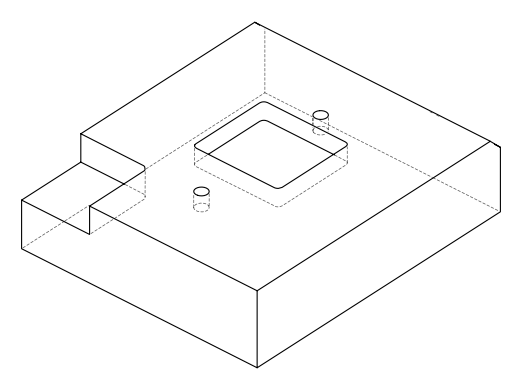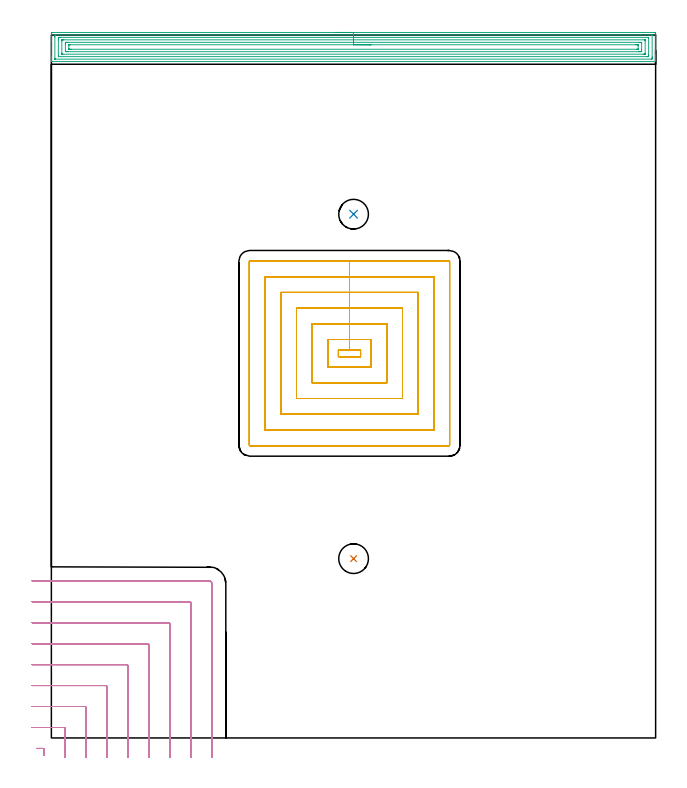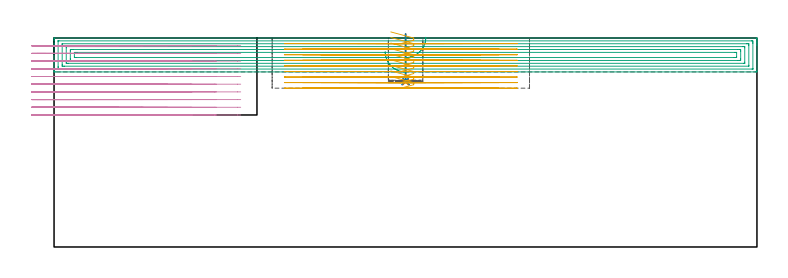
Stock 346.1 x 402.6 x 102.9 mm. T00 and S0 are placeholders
(PLAN: 5 operations, 3 tool changes, 69.3 min)
(1 INDEXABLE_INSERT_DRILL_BLIND_HOLE_FROM_SOLID | STEP1POCKET | NXT0302_005 | 0.1 min | 4870 mm3)
(2 INDEXABLE_INSERT_DRILL_BLIND_HOLE_FROM_SOLID_1 | STEP1POCKET_1 | NXT0302_005 | 0.09 min | 4735 mm3)
(3 AREA_MILL | FG_CHAMFER_SURFACE | UGT0205_001 | 16.95 min | 48263 mm3)
(4 MILL_CORNER_NOTCH_RECTANGULAR | CORNER_NOTCH_RECTANGULAR | NXT0201_012 | Follow Part, ap 4, ae 75% | 21.65 min | 370337 mm3)
(5 MILL_RECTANGULAR_POCKET | POCKET_RECTANGULAR_STRAIGHT | NXT0201_011 | Follow Part, ap 3, ae 75% | 30.56 min | 367856 mm3)
(TOOL NXT0302_005 | Index. Insert Drill 17mm [880-D1700L20-05] | D17 PA176 FL85 Z2)
(TOOL UGT0205_001 | Chamfer Mill 20 x 3 x 45 deg. | D20 FL50 Z2)
(TOOL NXT0201_012 | ENDMILL 16mm [2P460-1600-NA 1630] | D16 FL38 Z6)
(TOOL NXT0201_011 | ENDMILL 12mm [2P460-1200-NA 1630] | D12 FL38 Z6)
(OP 1 INDEXABLE_INSERT_DRILL_BLIND_HOLE_FROM_SOLID)
G17 G21 G94 G90
T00 M6
G54
G17 G0 G90 X173.1 Y102.7 S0 M3
G43 Z112.9 H1
G94 G81 G98 Z81.2 F250. R104.9
G80
M5
M2
(OP 2 INDEXABLE_INSERT_DRILL_BLIND_HOLE_FROM_SOLID_1)
G17 G21 G94 G90
T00 M6
G54
G17 G0 G90 X173.1 Y300. S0 M3
G43 Z112.9 H1
G94 G81 G98 Z81.8 F250. R104.9
G80
M5
M2
(OP 3 AREA_MILL)
G17 G21 G94 G90
T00 M6
G54
G17 G0 G90 X163.05 Y404.1 S1061 M3
G43 Z112.9 H0
Z96.2
G94 G1 X163.088 Z95.329 F250.
X163.202 Z94.464
X163.391 Z93.612
X163.653 Z92.78
X163.987 Z91.974
X164.39 Z91.2
X164.858 Z90.464
X165.39 Z89.772
X165.979 Z89.129
X166.622 Z88.54
X167.314 Z88.009
X168.05 Z87.54
X168.824 Z87.137
X169.63 Z86.803
X170.462 Z86.541
X171.314 Z86.352
X172.178 Z86.238
X173.05 Z86.2
X345.481 Y404.099 Z86.201
X345.914 Y404.096 Z86.202
X346.09 Y404.092 Z86.206
X346.1 Y403.67 Z86.628
Y391.08 Z99.215
Y390.47 Z99.824
Y389.93 Z100.367
Y389.59 Z100.706
Y389.05 Z101.246
Y388.71 Z101.584
Y388.031 Z102.268
Y387.732 Z102.567
X346.099 Y387.396 Z102.894
X345.928 Y387.4 Z102.9
X0.172
X0.001 Y387.396 Z102.894
X0. Y387.728 Z102.571
Y388.031 Z102.268
Y388.71 Z101.584
Y389.93 Z100.367
Y390.47 Z99.824
Y399.575 Z90.723
Y403.67 Z86.628
X0.002 Y403.942 Z86.355
X0.01 Y404.092 Z86.206
X0.162 Y404.099 Z86.199
X0.619 Y404.1 Z86.2
X173.05
Y402.686 Z87.614
X343.694 Y402.685 Z87.615
X343.8
X344.061 Y402.68 Z87.62
X344.086 Y402.679 Z87.621
X344.091 Y402.662 Z87.638
X344.097 Y402.629 Z87.671
X344.099 Y402.597 Z87.703
X344.1 Y390.071 Z100.229
X344.098 Y389.59 Z100.71
X344.093 Y389.197 Z101.103
X344.078 Y388.821 Z101.479
X343.694 Y388.816 Z101.484
X343.588 Y388.815 Z101.485
X2.406
X2.3
X2.039 Y388.82 Z101.48
X2.014 Y388.821 Z101.479
X2.009 Y388.838 Z101.462
X2.003 Y388.871 Z101.429
X2.001 Y388.903 Z101.397
X2. Y401.429 Z88.871
X2.002 Y401.91 Z88.39
X2.007 Y402.303 Z87.997
X2.022 Y402.679 Z87.621
X2.406 Y402.684 Z87.616
X2.512 Y402.685 Z87.615
X173.05 Y402.686 Z87.614
Y401.271 Z89.029
X341.907
X341.989 Y401.27 Z89.03
X342.054 Y401.267 Z89.033
X342.088 Y401.265 Z89.035
X342.091 Y401.219 Z89.081
X342.097 Y401.03 Z89.27
X342.099 Y400.84 Z89.46
X342.1 Y391.161 Z99.139
X342.096 Y390.47 Z99.83
X342.092 Y390.289 Z100.011
X342.082 Y390.235 Z100.065
X342.029 Y390.233 Z100.067
X341.907 Y390.231 Z100.069
X341.259 Y390.229 Z100.071
X341.014 Y390.228 Z100.072
X4.193 Y390.229 Z100.071
X4.111 Y390.23 Z100.07
X4.046 Y390.233 Z100.067
X4.012 Y390.235 Z100.065
X4.009 Y390.281 Z100.019
X4.003 Y390.47 Z99.83
X4.001 Y390.66 Z99.64
X4. Y400.339 Z89.961
X4.004 Y401.03 Z89.27
X4.008 Y401.211 Z89.089
X4.018 Y401.265 Z89.035
X4.07 Y401.267 Z89.033
X4.193 Y401.269 Z89.031
X4.841 Y401.271 Z89.029
X5.086
X173.05
Y399.857 Z90.443
X339.524
X339.964 Y399.853 Z90.447
X340.056 Y399.851 Z90.449
X340.09 Y399.848 Z90.452
X340.093 Y399.803 Z90.497
X340.096 Y399.701 Z90.599
X340.1 Y399.29 Z91.01
Y392.23 Z98.07
X340.094 Y391.8 Z98.5
X340.09 Y391.693 Z98.607
X340.085 Y391.649 Z98.651
X340.022 Y391.648 Z98.652
X339.821 Y391.645 Z98.655
X339.227 Y391.643 Z98.657
X338.93
X6.576
X6.136 Y391.646 Z98.654
X6.044 Y391.649 Z98.651
X6.01 Y391.652 Z98.648
X6.007 Y391.697 Z98.603
X6.004 Y391.799 Z98.501
X6. Y392.21 Z98.09
Y399.27 Z91.03
X6.006 Y399.7 Z90.6
X6.01 Y399.807 Z90.493
X6.015 Y399.851 Z90.449
X6.078 Y399.852 Z90.448
X6.279 Y399.855 Z90.445
X6.873 Y399.857 Z90.443
X7.17
X173.05
Y398.443 Z91.857
X336.547
X337.389 Y398.44 Z91.86
X337.44 Y398.438 Z91.862
X338.09 Y398.39 Z91.91
X338.099 Y397.741 Z92.559
Y393.99 Z96.31
X338.096 Y393.344 Z96.956
X338.09 Y393.11 Z97.19
X337.489 Y393.062 Z97.238
X337.44 Y393.06 Z97.24
X336.601 Y393.057 Z97.243
X336.547
X9.553
X8.711 Y393.059 Z97.241
X8.66 Y393.062 Z97.238
X8.01 Y393.11 Z97.19
X8.001 Y393.759 Z96.541
Y397.51 Z92.79
X8.004 Y398.156 Z92.144
X8.01 Y398.39 Z91.91
X8.611 Y398.438 Z91.862
X8.66 Y398.44 Z91.86
X9.499 Y398.443 Z91.857
X9.553
X173.05
Y397.029 Z93.271
X334.76
X335.249 Y397.028 Z93.272
X335.653 Y397.026 Z93.274
X336.056 Y397.022 Z93.278
X336.09 Y397.013 Z93.287
X336.094 Y396.972 Z93.328
X336.097 Y396.894 Z93.406
X336.099 Y396.777 Z93.523
X336.1 Y396.63 Z93.67
X336.099 Y394.65 Z95.65
X336.098 Y394.54 Z95.76
X336.094 Y394.486 Z95.814
X336.09 Y394.478 Z95.822
X336.084 Y394.475 Z95.825
X336.057 Y394.473 Z95.827
X335.653 Y394.471 Z95.829
X335.165
X11.34
X10.851 Y394.472 Z95.828
X10.447 Y394.474 Z95.826
X10.044 Y394.478 Z95.822
X10.01 Y394.487 Z95.813
X10.006 Y394.528 Z95.772
X10.003 Y394.606 Z95.694
X10.001 Y394.723 Z95.577
X10. Y394.87 Z95.43
X10.001 Y396.85 Z93.45
X10.002 Y396.96 Z93.34
X10.006 Y397.014 Z93.286
X10.01 Y397.022 Z93.278
X10.016 Y397.025 Z93.275
X10.043 Y397.027 Z93.273
X10.447 Y397.029 Z93.271
X10.935
X173.05
X173.922 Z93.309
X174.786 Z93.423
X175.638 Z93.612
X176.47 Z93.874
X177.276 Z94.208
X178.05 Z94.611
X178.786 Z95.08
X179.478 Z95.611
X180.121 Z96.2
X180.71 Z96.843
X181.242 Z97.535
X181.71 Z98.271
X182.113 Z99.045
X182.447 Z99.851
X182.709 Z100.683
X182.898 Z101.535
X183.012 Z102.4
X183.05 Z103.271
G0 Z112.9
M5
M2
(OP 4 MILL_CORNER_NOTCH_RECTANGULAR)
G17 G21 G94 G90
T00 M6
G54
G17 G0 G90 X-4.1 Y-9.869 S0 M3
G43 Z112.9 H1
Z99.11
G94 G1 Y-6.869 F250.
Y-6.793
G3 X-4.893 Y-6. R0.8
G1 X-5.292
X-8.292
G0 Z112.9
X7.9 Y-11.
Z99.11
G1 Y-8.
Y5.206 F500.
G3 X7.106 Y6. R0.8
G1 X-8.
X-11. F250.
G0 Z112.9
X19.9 Y-11.
Z99.11
G1 Y-8.
Y17.206 F500.
G3 X19.106 Y18. R0.8
G1 X-8.
X-11. F250.
G0 Z112.9
X31.9 Y-11.
Z99.11
G1 Y-8.
Y29.205 F500.
G3 X31.105 Y30. R0.8
G1 X-8.
X-11. F250.
G0 Z112.9
X43.9 Y-11.
Z99.11
G1 Y-8.
Y41.205 F500.
G3 X43.105 Y42. R0.8
G1 X-8.
X-11. F250.
G0 Z112.9
X55.9 Y-11.
Z99.11
G1 Y-8.
Y53.205 F500.
G3 X55.105 Y54. R0.8
G1 X-8.
X-11. F250.
G0 Z112.9
X67.9 Y-11.
Z99.11
G1 Y-8.
Y65.205 F500.
G3 X67.105 Y66. R0.8
G1 X-8.
X-11. F250.
G0 Z112.9
X79.9 Y-11.
Z99.11
G1 Y-8.
Y77.204 F500.
G3 X79.104 Y78. R0.8
G1 X-8.
X-11. F250.
G0 Z112.9
X91.9 Y-11.
Z99.11
G1 Y-8.
Y88.4 F500.
G3 X90.3 Y90. R1.6
G1 X-8.
X-11. F250.
G0 Z112.9
X-4.1 Y-9.869
Z95.32
G1 Y-6.869
Y-6.793
G3 X-4.893 Y-6. R0.8
G1 X-5.292
X-8.292
G0 Z112.9
X7.9 Y-11.
Z95.32
G1 Y-8.
Y5.206 F500.
G3 X7.106 Y6. R0.8
G1 X-8.
X-11. F250.
G0 Z112.9
X19.9 Y-11.
Z95.32
G1 Y-8.
Y17.206 F500.
G3 X19.106 Y18. R0.8
G1 X-8.
X-11. F250.
G0 Z112.9
X31.9 Y-11.
Z95.32
G1 Y-8.
Y29.205 F500.
G3 X31.105 Y30. R0.8
G1 X-8.
X-11. F250.
G0 Z112.9
X43.9 Y-11.
Z95.32
G1 Y-8.
Y41.205 F500.
G3 X43.105 Y42. R0.8
G1 X-8.
X-11. F250.
G0 Z112.9
X55.9 Y-11.
Z95.32
G1 Y-8.
Y53.205 F500.
G3 X55.105 Y54. R0.8
G1 X-8.
X-11. F250.
G0 Z112.9
X67.9 Y-11.
Z95.32
G1 Y-8.
Y65.205 F500.
G3 X67.105 Y66. R0.8
G1 X-8.
X-11. F250.
G0 Z112.9
X79.9 Y-11.
Z95.32
G1 Y-8.
Y77.204 F500.
G3 X79.104 Y78. R0.8
G1 X-8.
X-11. F250.
G0 Z112.9
X91.9 Y-11.
Z95.32
G1 Y-8.
Y88.4 F500.
G3 X90.3 Y90. R1.6
G1 X-8.
X-11. F250.
G0 Z112.9
X-4.1 Y-9.869
Z91.53
G1 Y-6.869
Y-6.793
G3 X-4.893 Y-6. R0.8
G1 X-5.292
X-8.292
G0 Z112.9
X7.9 Y-11.
Z91.53
G1 Y-8.
Y5.206 F500.
G3 X7.106 Y6. R0.8
G1 X-8.
X-11. F250.
G0 Z112.9
X19.9 Y-11.
Z91.53
G1 Y-8.
Y17.206 F500.
G3 X19.106 Y18. R0.8
G1 X-8.
X-11. F250.
G0 Z112.9
X31.9 Y-11.
Z91.53
G1 Y-8.
Y29.205 F500.
G3 X31.105 Y30. R0.8
G1 X-8.
X-11. F250.
G0 Z112.9
X43.9 Y-11.
Z91.53
G1 Y-8.
Y41.205 F500.
G3 X43.105 Y42. R0.8
G1 X-8.
X-11. F250.
G0 Z112.9
X55.9 Y-11.
Z91.53
G1 Y-8.
Y53.205 F500.
G3 X55.105 Y54. R0.8
G1 X-8.
X-11. F250.
G0 Z112.9
X67.9 Y-11.
Z91.53
G1 Y-8.
Y65.205 F500.
G3 X67.105 Y66. R0.8
G1 X-8.
X-11. F250.
G0 Z112.9
X79.9 Y-11.
Z91.53
G1 Y-8.
Y77.204 F500.
G3 X79.104 Y78. R0.8
G1 X-8.
X-11. F250.
G0 Z112.9
X91.9 Y-11.
Z91.53
G1 Y-8.
Y88.4 F500.
G3 X90.3 Y90. R1.6
G1 X-8.
X-11. F250.
G0 Z112.9
X-4.1 Y-9.869
Z87.74
G1 Y-6.869
Y-6.793
G3 X-4.893 Y-6. R0.8
G1 X-5.292
X-8.292
G0 Z112.9
X7.9 Y-11.
Z87.74
G1 Y-8.
Y5.206 F500.
G3 X7.106 Y6. R0.8
G1 X-8.
X-11. F250.
G0 Z112.9
X19.9 Y-11.
Z87.74
G1 Y-8.
Y17.206 F500.
G3 X19.106 Y18. R0.8
G1 X-8.
X-11. F250.
G0 Z112.9
X31.9 Y-11.
Z87.74
G1 Y-8.
Y29.205 F500.
G3 X31.105 Y30. R0.8
G1 X-8.
X-11. F250.
G0 Z112.9
X43.9 Y-11.
Z87.74
G1 Y-8.
Y41.205 F500.
G3 X43.105 Y42. R0.8
G1 X-8.
X-11. F250.
G0 Z112.9
X55.9 Y-11.
Z87.74
G1 Y-8.
Y53.205 F500.
G3 X55.105 Y54. R0.8
G1 X-8.
X-11. F250.
G0 Z112.9
X67.9 Y-11.
Z87.74
G1 Y-8.
Y65.205 F500.
G3 X67.105 Y66. R0.8
G1 X-8.
X-11. F250.
G0 Z112.9
X79.9 Y-11.
Z87.74
G1 Y-8.
Y77.204 F500.
G3 X79.104 Y78. R0.8
G1 X-8.
X-11. F250.
G0 Z112.9
X91.9 Y-11.
Z87.74
G1 Y-8.
Y88.4 F500.
G3 X90.3 Y90. R1.6
G1 X-8.
X-11. F250.
G0 Z112.9
X-4.1 Y-9.869
Z83.95
G1 Y-6.869
Y-6.793
G3 X-4.893 Y-6. R0.8
G1 X-5.292
X-8.292
G0 Z112.9
X7.9 Y-11.
Z83.95
G1 Y-8.
Y5.206 F500.
G3 X7.106 Y6. R0.8
G1 X-8.
X-11. F250.
G0 Z112.9
X19.9 Y-11.
Z83.95
G1 Y-8.
Y17.206 F500.
G3 X19.106 Y18. R0.8
G1 X-8.
X-11. F250.
G0 Z112.9
X31.9 Y-11.
Z83.95
G1 Y-8.
Y29.205 F500.
G3 X31.105 Y30. R0.8
G1 X-8.
X-11. F250.
G0 Z112.9
X43.9 Y-11.
Z83.95
G1 Y-8.
Y41.205 F500.
G3 X43.105 Y42. R0.8
G1 X-8.
X-11. F250.
G0 Z112.9
X55.9 Y-11.
Z83.95
G1 Y-8.
Y53.205 F500.
G3 X55.105 Y54. R0.8
G1 X-8.
X-11. F250.
G0 Z112.9
X67.9 Y-11.
Z83.95
G1 Y-8.
Y65.205 F500.
G3 X67.105 Y66. R0.8
G1 X-8.
X-11. F250.
G0 Z112.9
X79.9 Y-11.
Z83.95
G1 Y-8.
Y77.204 F500.
G3 X79.104 Y78. R0.8
G1 X-8.
X-11. F250.
G0 Z112.9
X91.9 Y-11.
Z83.95
G1 Y-8.
Y88.4 F500.
G3 X90.3 Y90. R1.6
G1 X-8.
X-11. F250.
G0 Z112.9
X-4.1 Y-9.869
Z80.16
G1 Y-6.869
Y-6.793
G3 X-4.893 Y-6. R0.8
G1 X-5.292
X-8.292
G0 Z112.9
X7.9 Y-11.
Z80.16
G1 Y-8.
Y5.206 F500.
G3 X7.106 Y6. R0.8
G1 X-8.
X-11. F250.
G0 Z112.9
X19.9 Y-11.
Z80.16
G1 Y-8.
Y17.206 F500.
G3 X19.106 Y18. R0.8
G1 X-8.
X-11. F250.
G0 Z112.9
X31.9 Y-11.
Z80.16
G1 Y-8.
Y29.205 F500.
G3 X31.105 Y30. R0.8
G1 X-8.
X-11. F250.
G0 Z112.9
X43.9 Y-11.
Z80.16
G1 Y-8.
Y41.205 F500.
G3 X43.105 Y42. R0.8
G1 X-8.
X-11. F250.
G0 Z112.9
X55.9 Y-11.
Z80.16
G1 Y-8.
Y53.205 F500.
G3 X55.105 Y54. R0.8
G1 X-8.
X-11. F250.
G0 Z112.9
X67.9 Y-11.
Z80.16
G1 Y-8.
Y65.205 F500.
G3 X67.105 Y66. R0.8
G1 X-8.
X-11. F250.
G0 Z112.9
X79.9 Y-11.
Z80.16
G1 Y-8.
Y77.204 F500.
G3 X79.104 Y78. R0.8
G1 X-8.
X-11. F250.
G0 Z112.9
X91.9 Y-11.
Z80.16
G1 Y-8.
Y88.4 F500.
G3 X90.3 Y90. R1.6
G1 X-8.
X-11. F250.
G0 Z112.9
X-4.1 Y-9.869
Z76.37
G1 Y-6.869
Y-6.793
G3 X-4.893 Y-6. R0.8
G1 X-5.292
X-8.292
G0 Z112.9
X7.9 Y-11.
Z76.37
G1 Y-8.
Y5.206 F500.
G3 X7.106 Y6. R0.8
G1 X-8.
X-11. F250.
G0 Z112.9
X19.9 Y-11.
Z76.37
G1 Y-8.
Y17.206 F500.
G3 X19.106 Y18. R0.8
G1 X-8.
X-11. F250.
G0 Z112.9
X31.9 Y-11.
Z76.37
G1 Y-8.
Y29.205 F500.
G3 X31.105 Y30. R0.8
G1 X-8.
X-11. F250.
G0 Z112.9
X43.9 Y-11.
Z76.37
G1 Y-8.
Y41.205 F500.
G3 X43.105 Y42. R0.8
G1 X-8.
X-11. F250.
G0 Z112.9
X55.9 Y-11.
Z76.37
G1 Y-8.
Y53.205 F500.
G3 X55.105 Y54. R0.8
G1 X-8.
X-11. F250.
G0 Z112.9
X67.9 Y-11.
Z76.37
G1 Y-8.
Y65.205 F500.
G3 X67.105 Y66. R0.8
G1 X-8.
X-11. F250.
G0 Z112.9
X79.9 Y-11.
Z76.37
G1 Y-8.
Y77.204 F500.
G3 X79.104 Y78. R0.8
G1 X-8.
X-11. F250.
G0 Z112.9
X91.9 Y-11.
Z76.37
G1 Y-8.
Y88.4 F500.
G3 X90.3 Y90. R1.6
G1 X-8.
X-11. F250.
G0 Z112.9
X-4.1 Y-9.869
Z72.58
G1 Y-6.869
Y-6.793
G3 X-4.893 Y-6. R0.8
G1 X-5.292
X-8.292
G0 Z112.9
X7.9 Y-11.
Z72.58
G1 Y-8.
Y5.206 F500.
G3 X7.106 Y6. R0.8
G1 X-8.
X-11. F250.
G0 Z112.9
X19.9 Y-11.
Z72.58
G1 Y-8.
Y17.206 F500.
G3 X19.106 Y18. R0.8
G1 X-8.
X-11. F250.
G0 Z112.9
X31.9 Y-11.
Z72.58
G1 Y-8.
Y29.205 F500.
G3 X31.105 Y30. R0.8
G1 X-8.
X-11. F250.
G0 Z112.9
X43.9 Y-11.
Z72.58
G1 Y-8.
Y41.205 F500.
G3 X43.105 Y42. R0.8
G1 X-8.
X-11. F250.
G0 Z112.9
X55.9 Y-11.
Z72.58
G1 Y-8.
Y53.205 F500.
G3 X55.105 Y54. R0.8
G1 X-8.
X-11. F250.
G0 Z112.9
X67.9 Y-11.
Z72.58
G1 Y-8.
Y65.205 F500.
G3 X67.105 Y66. R0.8
G1 X-8.
X-11. F250.
G0 Z112.9
X79.9 Y-11.
Z72.58
G1 Y-8.
Y77.204 F500.
G3 X79.104 Y78. R0.8
G1 X-8.
X-11. F250.
G0 Z112.9
X91.9 Y-11.
Z72.58
G1 Y-8.
Y88.4 F500.
G3 X90.3 Y90. R1.6
G1 X-8.
X-11. F250.
G0 Z112.9
X-4.1 Y-9.869
Z68.79
G1 Y-6.869
Y-6.793
G3 X-4.893 Y-6. R0.8
G1 X-5.292
X-8.292
G0 Z112.9
X7.9 Y-11.
Z68.79
G1 Y-8.
Y5.206 F500.
G3 X7.106 Y6. R0.8
G1 X-8.
X-11. F250.
G0 Z112.9
X19.9 Y-11.
Z68.79
G1 Y-8.
Y17.206 F500.
G3 X19.106 Y18. R0.8
G1 X-8.
X-11. F250.
G0 Z112.9
X31.9 Y-11.
Z68.79
G1 Y-8.
Y29.205 F500.
G3 X31.105 Y30. R0.8
G1 X-8.
X-11. F250.
G0 Z112.9
X43.9 Y-11.
Z68.79
G1 Y-8.
Y41.205 F500.
G3 X43.105 Y42. R0.8
G1 X-8.
X-11. F250.
G0 Z112.9
X55.9 Y-11.
Z68.79
G1 Y-8.
Y53.205 F500.
G3 X55.105 Y54. R0.8
G1 X-8.
X-11. F250.
G0 Z112.9
X67.9 Y-11.
Z68.79
G1 Y-8.
Y65.205 F500.
G3 X67.105 Y66. R0.8
G1 X-8.
X-11. F250.
G0 Z112.9
X79.9 Y-11.
Z68.79
G1 Y-8.
Y77.204 F500.
G3 X79.104 Y78. R0.8
G1 X-8.
X-11. F250.
G0 Z112.9
X91.9 Y-11.
Z68.79
G1 Y-8.
Y88.4 F500.
G3 X90.3 Y90. R1.6
G1 X-8.
X-11. F250.
G0 Z112.9
X-4.1 Y-9.869
Z65.
G1 Y-6.869
Y-6.793
G3 X-4.893 Y-6. R0.8
G1 X-5.292
X-8.292
G0 Z112.9
X7.9 Y-11.
Z65.
G1 Y-8.
Y5.206 F500.
G3 X7.106 Y6. R0.8
G1 X-8.
X-11. F250.
G0 Z112.9
X19.9 Y-11.
Z65.
G1 Y-8.
Y17.206 F500.
G3 X19.106 Y18. R0.8
G1 X-8.
X-11. F250.
G0 Z112.9
X31.9 Y-11.
Z65.
G1 Y-8.
Y29.205 F500.
G3 X31.105 Y30. R0.8
G1 X-8.
X-11. F250.
G0 Z112.9
X43.9 Y-11.
Z65.
G1 Y-8.
Y41.205 F500.
G3 X43.105 Y42. R0.8
G1 X-8.
X-11. F250.
G0 Z112.9
X55.9 Y-11.
Z65.
G1 Y-8.
Y53.205 F500.
G3 X55.105 Y54. R0.8
G1 X-8.
X-11. F250.
G0 Z112.9
X67.9 Y-11.
Z65.
G1 Y-8.
Y65.205 F500.
G3 X67.105 Y66. R0.8
G1 X-8.
X-11. F250.
G0 Z112.9
X79.9 Y-11.
Z65.
G1 Y-8.
Y77.204 F500.
G3 X79.104 Y78. R0.8
G1 X-8.
X-11. F250.
G0 Z112.9
X91.9 Y-11.
Z65.
G1 Y-8.
Y88.4 F500.
G3 X90.3 Y90. R1.6
G1 X-8.
X-11. F250.
G0 Z112.9
M5
M2
(OP 5 MILL_RECTANGULAR_POCKET)
G17 G21 G94 G90
T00 M6
G54
G17 G0 G90 X165.811 Y218.4 S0 M3
G43 Z112.9 H1
Z105.9
G94 G1 X177.1 Z102.875 F250.
Y222.2 Z101.857
X170.75 Z100.155
X164.4 F500.
Y218.4
X177.1
Y222.2
X170.75
Y228.2
X158.4
Y212.4
X183.1
Y228.2
X170.75
Y237.2
X149.4
Y203.4
X192.1
Y237.2
X170.75
Y246.2
X140.4
Y194.4
X201.1
Y246.2
X170.75
Y255.2
X131.4
Y185.4
X210.1
Y255.2
X170.75
Y264.2
X122.4
Y176.4
X219.1
Y264.2
X170.75
Y273.2
X113.7
G3 X113.4 Y272.9 R0.3
G1 Y167.7
G3 X113.7 Y167.4 R0.3
G1 X227.8
G3 X228.1 Y167.7 R0.3
G1 Y272.9
G3 X227.8 Y273.2 R0.3
G1 X170.75
X169.75
G0 X165.811 Y218.4 Z103.155
G1 X177.1 Z100.131 F250.
Y222.2 Z99.113
X170.75 Z97.411
X164.4 F500.
Y218.4
X177.1
Y222.2
X170.75
Y228.2
X158.4
Y212.4
X183.1
Y228.2
X170.75
Y237.2
X149.4
Y203.4
X192.1
Y237.2
X170.75
Y246.2
X140.4
Y194.4
X201.1
Y246.2
X170.75
Y255.2
X131.4
Y185.4
X210.1
Y255.2
X170.75
Y264.2
X122.4
Y176.4
X219.1
Y264.2
X170.75
Y273.2
X113.7
G3 X113.4 Y272.9 R0.3
G1 Y167.7
G3 X113.7 Y167.4 R0.3
G1 X227.8
G3 X228.1 Y167.7 R0.3
G1 Y272.9
G3 X227.8 Y273.2 R0.3
G1 X170.75
X169.75
G0 X165.811 Y218.4 Z100.411
G1 X177.1 Z97.386 F250.
Y222.2 Z96.368
X170.75 Z94.667
X164.4 F500.
Y218.4
X177.1
Y222.2
X170.75
Y228.2
X158.4
Y212.4
X183.1
Y228.2
X170.75
Y237.2
X149.4
Y203.4
X192.1
Y237.2
X170.75
Y246.2
X140.4
Y194.4
X201.1
Y246.2
X170.75
Y255.2
X131.4
Y185.4
X210.1
Y255.2
X170.75
Y264.2
X122.4
Y176.4
X219.1
Y264.2
X170.75
Y273.2
X113.7
G3 X113.4 Y272.9 R0.3
G1 Y167.7
G3 X113.7 Y167.4 R0.3
G1 X227.8
G3 X228.1 Y167.7 R0.3
G1 Y272.9
G3 X227.8 Y273.2 R0.3
G1 X170.75
X169.75
G0 X165.811 Y218.4 Z97.667
G1 X177.1 Z94.642 F250.
Y222.2 Z93.624
X170.75 Z91.922
X164.4 F500.
Y218.4
X177.1
Y222.2
X170.75
Y228.2
X158.4
Y212.4
X183.1
Y228.2
X170.75
Y237.2
X149.4
Y203.4
X192.1
Y237.2
X170.75
Y246.2
X140.4
Y194.4
X201.1
Y246.2
X170.75
Y255.2
X131.4
Y185.4
X210.1
Y255.2
X170.75
Y264.2
X122.4
Y176.4
X219.1
Y264.2
X170.75
Y273.2
X113.7
G3 X113.4 Y272.9 R0.3
G1 Y167.7
G3 X113.7 Y167.4 R0.3
G1 X227.8
G3 X228.1 Y167.7 R0.3
G1 Y272.9
G3 X227.8 Y273.2 R0.3
G1 X170.75
X169.75
G0 X165.811 Y218.4 Z94.922
G1 X177.1 Z91.897 F250.
Y222.2 Z90.879
X170.75 Z89.178
X164.4 F500.
Y218.4
X177.1
Y222.2
X170.75
Y228.2
X158.4
Y212.4
X183.1
Y228.2
X170.75
Y237.2
X149.4
Y203.4
X192.1
Y237.2
X170.75
Y246.2
X140.4
Y194.4
X201.1
Y246.2
X170.75
Y255.2
X131.4
Y185.4
X210.1
Y255.2
X170.75
Y264.2
X122.4
Y176.4
X219.1
Y264.2
X170.75
Y273.2
X113.7
G3 X113.4 Y272.9 R0.3
G1 Y167.7
G3 X113.7 Y167.4 R0.3
G1 X227.8
G3 X228.1 Y167.7 R0.3
G1 Y272.9
G3 X227.8 Y273.2 R0.3
G1 X170.75
X169.75
G0 X165.811 Y218.4 Z92.178
G1 X177.1 Z89.153 F250.
Y222.2 Z88.135
X170.75 Z86.433
X164.4 F500.
Y218.4
X177.1
Y222.2
X170.75
Y228.2
X158.4
Y212.4
X183.1
Y228.2
X170.75
Y237.2
X149.4
Y203.4
X192.1
Y237.2
X170.75
Y246.2
X140.4
Y194.4
X201.1
Y246.2
X170.75
Y255.2
X131.4
Y185.4
X210.1
Y255.2
X170.75
Y264.2
X122.4
Y176.4
X219.1
Y264.2
X170.75
Y273.2
X113.7
G3 X113.4 Y272.9 R0.3
G1 Y167.7
G3 X113.7 Y167.4 R0.3
G1 X227.8
G3 X228.1 Y167.7 R0.3
G1 Y272.9
G3 X227.8 Y273.2 R0.3
G1 X170.75
X169.75
G0 X165.811 Y218.4 Z89.433
G1 X177.1 Z86.409 F250.
Y222.2 Z85.39
X170.75 Z83.689
X164.4 F500.
Y218.4
X177.1
Y222.2
X170.75
Y228.2
X158.4
Y212.4
X183.1
Y228.2
X170.75
Y237.2
X149.4
Y203.4
X192.1
Y237.2
X170.75
Y246.2
X140.4
Y194.4
X201.1
Y246.2
X170.75
Y255.2
X131.4
Y185.4
X210.1
Y255.2
X170.75
Y264.2
X122.4
Y176.4
X219.1
Y264.2
X170.75
Y273.2
X113.7
G3 X113.4 Y272.9 R0.3
G1 Y167.7
G3 X113.7 Y167.4 R0.3
G1 X227.8
G3 X228.1 Y167.7 R0.3
G1 Y272.9
G3 X227.8 Y273.2 R0.3
G1 X170.75
X169.75
G0 X165.811 Y218.4 Z86.689
G1 X177.1 Z83.664 F250.
Y222.2 Z82.646
X170.75 Z80.944
X164.4 F500.
Y218.4
X177.1
Y222.2
X170.75
Y228.2
X158.4
Y212.4
X183.1
Y228.2
X170.75
Y237.2
X149.4
Y203.4
X192.1
Y237.2
X170.75
Y246.2
X140.4
Y194.4
X201.1
Y246.2
X170.75
Y255.2
X131.4
Y185.4
X210.1
Y255.2
X170.75
Y264.2
X122.4
Y176.4
X219.1
Y264.2
X170.75
Y273.2
X113.7
G3 X113.4 Y272.9 R0.3
G1 Y167.7
G3 X113.7 Y167.4 R0.3
G1 X227.8
G3 X228.1 Y167.7 R0.3
G1 Y272.9
G3 X227.8 Y273.2 R0.3
G1 X170.75
X169.75
G0 X165.811 Y218.4 Z83.944
G1 X177.1 Z80.92 F250.
Y222.2 Z79.901
X170.75 Z78.2
X164.4 F500.
Y218.4
X177.1
Y222.2
X170.75
Y228.2
X158.4
Y212.4
X183.1
Y228.2
X170.75
Y237.2
X149.4
Y203.4
X192.1
Y237.2
X170.75
Y246.2
X140.4
Y194.4
X201.1
Y246.2
X170.75
Y255.2
X131.4
Y185.4
X210.1
Y255.2
X170.75
Y264.2
X122.4
Y176.4
X219.1
Y264.2
X170.75
Y273.2
X113.7
G3 X113.4 Y272.9 R0.3
G1 Y167.7
G3 X113.7 Y167.4 R0.3
G1 X227.8
G3 X228.1 Y167.7 R0.3
G1 Y272.9
G3 X227.8 Y273.2 R0.3
G1 X170.75
X169.75
G0 Z112.9
M5
M2
